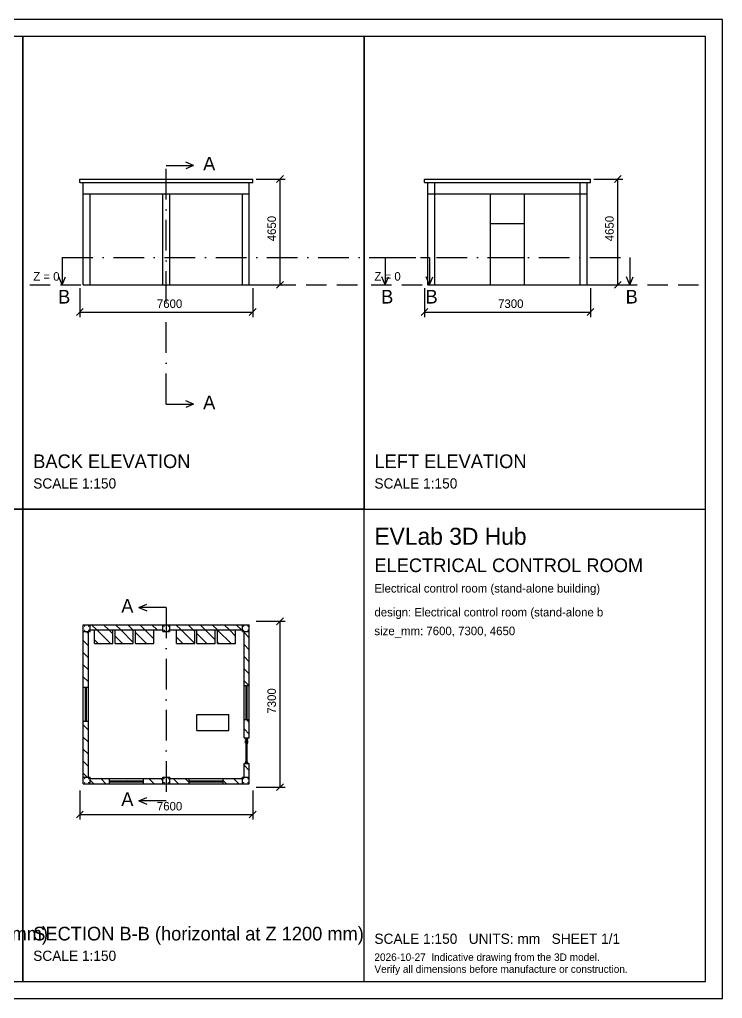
# Model space of a CAD drawing. Extents: x 750 to 62250, y 750 to 43800.
# Drawn here: x 31350 to 62250, y 750 to 43800 of the extents above; entities that cross this region are included whole.
import ezdxf

# ---------------------------------------------------------------- set-up
doc = ezdxf.new("R2010")
doc.units = 0
doc.linetypes.add('DASHDOT', pattern=[2250, 1350, -450, 0, -450])
doc.linetypes.add('DASHED', pattern=[1350, 900, -450])
for name, color, linetype in [('A-CUT', 1, 'CONTINUOUS'), ('A-DIM', 5, 'CONTINUOUS'), ('A-FRAME', 8, 'CONTINUOUS'), ('A-GROUND', 8, 'DASHED'), ('A-HATCH', 3, 'CONTINUOUS'), ('A-SECT', 1, 'DASHDOT'), ('A-TEXT', 7, 'CONTINUOUS'), ('A-VIS', 7, 'CONTINUOUS')]:
    doc.layers.add(name, color=color, linetype=linetype)

msp = doc.modelspace()

# ---------------------------------------------------------------- linework, layer by layer
at = {"layer": 'A-CUT'}
for p, q in [((34150, 14437.5), (34150, 17187.5)), ((34150, 17187.5), (41450, 17187.5)), ((34150, 16887.5), (34450, 16887.5)), ((34198, 17131.5), (34198.154, 17133.061)), ((34198, 17131.5), (34198.154, 17129.939)), ((34198, 16943.5), (34198.154, 16945.061)), ((34198, 16943.5), (34198.154, 16941.939)), ((34198.154, 17133.061), (34198.609, 17134.561)), ((34198.154, 17129.939), (34198.609, 17128.439)), ((34198.154, 16945.061), (34198.609, 16946.561)), ((34198.154, 16941.939), (34198.609, 16940.439)), ((34198.609, 17134.561), (34199.348, 17135.945)), ((34198.609, 17128.439), (34199.348, 17127.055)), ((34198.609, 16946.561), (34199.348, 16947.945)), ((34198.609, 16940.439), (34199.348, 16939.055)), ((34199.348, 17135.945), (34200.343, 17137.157)), ((34199.348, 17127.055), (34200.343, 17125.843)), ((34199.348, 16947.945), (34200.343, 16949.157)), ((34199.348, 16939.055), (34200.343, 16937.843)), ((34200.343, 17137.157), (34201.555, 17138.152)), ((34200.343, 17125.843), (34201.555, 17124.848)), ((34200.343, 16949.157), (34201.555, 16950.152)), ((34200.343, 16937.843), (34201.555, 16936.848)), ((34201.555, 17138.152), (34202.939, 17138.891)), ((34201.555, 17124.848), (34202.939, 17124.109)), ((34201.555, 16950.152), (34202.939, 16950.891)), ((34201.555, 16936.848), (34202.939, 16936.109)), ((34202.939, 17138.891), (34204.439, 17139.346)), ((34202.939, 17124.109), (34204.439, 17123.654)), ((34202.939, 16950.891), (34204.439, 16951.346)), ((34202.939, 16936.109), (34204.439, 16935.654)), ((34204.439, 17139.346), (34206, 17139.5)), ((34204.439, 17123.654), (34206, 17123.5)), ((34204.439, 16951.346), (34206, 16951.5)), ((34204.439, 16935.654), (34206, 16935.5)), ((34206, 17139.5), (34207.561, 17139.346)), ((34206, 17123.5), (34207.561, 17123.654)), ((34206, 16951.5), (34207.561, 16951.346)), ((34206, 16935.5), (34207.561, 16935.654)), ((34207.561, 17139.346), (34209.061, 17138.891)), ((34207.561, 17123.654), (34209.061, 17124.109)), ((34207.561, 16951.346), (34209.061, 16950.891)), ((34207.561, 16935.654), (34209.061, 16936.109)), ((34209.061, 17138.891), (34210.445, 17138.152)), ((34209.061, 17124.109), (34210.445, 17124.848)), ((34209.061, 16950.891), (34210.445, 16950.152)), ((34209.061, 16936.109), (34210.445, 16936.848)), ((34210.445, 17138.152), (34211.657, 17137.157)), ((34210.445, 17124.848), (34211.657, 17125.843)), ((34210.445, 16950.152), (34211.657, 16949.157)), ((34210.445, 16936.848), (34211.657, 16937.843)), ((34211.657, 17137.157), (34212.652, 17135.945)), ((34211.657, 17125.843), (34212.652, 17127.055)), ((34211.657, 16949.157), (34212.652, 16947.945)), ((34211.657, 16937.843), (34212.652, 16939.055)), ((34212.652, 17135.945), (34213.391, 17134.561)), ((34212.652, 17127.055), (34213.391, 17128.439)), ((34212.652, 16947.945), (34213.391, 16946.561)), ((34212.652, 16939.055), (34213.391, 16940.439)), ((34213.391, 17134.561), (34213.846, 17133.061)), ((34213.391, 17128.439), (34213.846, 17129.939)), ((34213.391, 16946.561), (34213.846, 16945.061)), ((34213.391, 16940.439), (34213.846, 16941.939)), ((34213.846, 17133.061), (34214, 17131.5)), ((34213.846, 17129.939), (34214, 17131.5)), ((34213.846, 16945.061), (34214, 16943.5)), ((34213.846, 16941.939), (34214, 16943.5)), ((34380, 14437.5), (34380, 16887.5)), ((34386, 17131.5), (34386.154, 17133.061)), ((34386, 17131.5), (34386.154, 17129.939)), ((34386, 16943.5), (34386.154, 16945.061)), ((34386, 16943.5), (34386.154, 16941.939)), ((34386.154, 17133.061), (34386.609, 17134.561)), ((34386.154, 17129.939), (34386.609, 17128.439)), ((34386.154, 16945.061), (34386.609, 16946.561)), ((34386.154, 16941.939), (34386.609, 16940.439)), ((34386.609, 17134.561), (34387.348, 17135.945)), ((34386.609, 17128.439), (34387.348, 17127.055)), ((34386.609, 16946.561), (34387.348, 16947.945)), ((34386.609, 16940.439), (34387.348, 16939.055)), ((34387.348, 17135.945), (34388.343, 17137.157)), ((34387.348, 17127.055), (34388.343, 17125.843)), ((34387.348, 16947.945), (34388.343, 16949.157)), ((34387.348, 16939.055), (34388.343, 16937.843)), ((34388.343, 17137.157), (34389.555, 17138.152)), ((34388.343, 17125.843), (34389.555, 17124.848)), ((34388.343, 16949.157), (34389.555, 16950.152)), ((34388.343, 16937.843), (34389.555, 16936.848)), ((34389.555, 17138.152), (34390.939, 17138.891)), ((34389.555, 17124.848), (34390.939, 17124.109)), ((34389.555, 16950.152), (34390.939, 16950.891)), ((34389.555, 16936.848), (34390.939, 16936.109)), ((34390.939, 17138.891), (34392.439, 17139.346)), ((34390.939, 17124.109), (34392.439, 17123.654)), ((34390.939, 16950.891), (34392.439, 16951.346)), ((34390.939, 16936.109), (34392.439, 16935.654)), ((34392.439, 17139.346), (34394, 17139.5)), ((34392.439, 17123.654), (34394, 17123.5)), ((34392.439, 16951.346), (34394, 16951.5)), ((34392.439, 16935.654), (34394, 16935.5)), ((34394, 17139.5), (34395.561, 17139.346)), ((34394, 17123.5), (34395.561, 17123.654)), ((34394, 16951.5), (34395.561, 16951.346)), ((34394, 16935.5), (34395.561, 16935.654)), ((34395.561, 17139.346), (34397.061, 17138.891)), ((34395.561, 17123.654), (34397.061, 17124.109)), ((34395.561, 16951.346), (34397.061, 16950.891)), ((34395.561, 16935.654), (34397.061, 16936.109)), ((34397.061, 17138.891), (34398.445, 17138.152)), ((34397.061, 17124.109), (34398.445, 17124.848)), ((34397.061, 16950.891), (34398.445, 16950.152)), ((34397.061, 16936.109), (34398.445, 16936.848)), ((34398.445, 17138.152), (34399.657, 17137.157)), ((34398.445, 17124.848), (34399.657, 17125.843)), ((34398.445, 16950.152), (34399.657, 16949.157)), ((34398.445, 16936.848), (34399.657, 16937.843)), ((34399.657, 17137.157), (34400.652, 17135.945)), ((34399.657, 17125.843), (34400.652, 17127.055)), ((34399.657, 16949.157), (34400.652, 16947.945)), ((34399.657, 16937.843), (34400.652, 16939.055)), ((34400.652, 17135.945), (34401.391, 17134.561)), ((34400.652, 17127.055), (34401.391, 17128.439)), ((34400.652, 16947.945), (34401.391, 16946.561)), ((34400.652, 16939.055), (34401.391, 16940.439)), ((34401.391, 17134.561), (34401.846, 17133.061)), ((34401.391, 17128.439), (34401.846, 17129.939)), ((34401.391, 16946.561), (34401.846, 16945.061)), ((34401.391, 16940.439), (34401.846, 16941.939)), ((34401.846, 17133.061), (34402, 17131.5)), ((34401.846, 17129.939), (34402, 17131.5)), ((34401.846, 16945.061), (34402, 16943.5)), ((34401.846, 16941.939), (34402, 16943.5)), ((34450, 16887.5), (34450, 17187.5)), ((34450, 16957.5), (37650, 16957.5)), ((34650, 16357.5), (34650, 16957.5)), ((35450, 16357.5), (35450, 16957.5)), ((35550, 16357.5), (35550, 16957.5)), ((36350, 16357.5), (36350, 16957.5)), ((36450, 16357.5), (36450, 16957.5)), ((37250, 16357.5), (37250, 16957.5)), ((37650, 16887.5), (37650, 17187.5)), ((37650, 16887.5), (37950, 16887.5)), ((37698, 17131.5), (37698.154, 17133.061)), ((37698, 17131.5), (37698.154, 17129.939)), ((37698, 16943.5), (37698.154, 16945.061)), ((37698, 16943.5), (37698.154, 16941.939)), ((37698.154, 17133.061), (37698.609, 17134.561)), ((37698.154, 17129.939), (37698.609, 17128.439)), ((37698.154, 16945.061), (37698.609, 16946.561)), ((37698.154, 16941.939), (37698.609, 16940.439)), ((37698.609, 17134.561), (37699.348, 17135.945)), ((37698.609, 17128.439), (37699.348, 17127.055)), ((37698.609, 16946.561), (37699.348, 16947.945)), ((37698.609, 16940.439), (37699.348, 16939.055)), ((37699.348, 17135.945), (37700.343, 17137.157)), ((37699.348, 17127.055), (37700.343, 17125.843)), ((37699.348, 16947.945), (37700.343, 16949.157)), ((37699.348, 16939.055), (37700.343, 16937.843)), ((37700.343, 17137.157), (37701.555, 17138.152)), ((37700.343, 17125.843), (37701.555, 17124.848)), ((37700.343, 16949.157), (37701.555, 16950.152)), ((37700.343, 16937.843), (37701.555, 16936.848)), ((37701.555, 17138.152), (37702.939, 17138.891)), ((37701.555, 17124.848), (37702.939, 17124.109)), ((37701.555, 16950.152), (37702.939, 16950.891)), ((37701.555, 16936.848), (37702.939, 16936.109)), ((37702.939, 17138.891), (37704.439, 17139.346)), ((37702.939, 17124.109), (37704.439, 17123.654)), ((37702.939, 16950.891), (37704.439, 16951.346)), ((37702.939, 16936.109), (37704.439, 16935.654)), ((37704.439, 17139.346), (37706, 17139.5)), ((37704.439, 17123.654), (37706, 17123.5)), ((37704.439, 16951.346), (37706, 16951.5)), ((37704.439, 16935.654), (37706, 16935.5)), ((37706, 17139.5), (37707.561, 17139.346)), ((37706, 17123.5), (37707.561, 17123.654)), ((37706, 16951.5), (37707.561, 16951.346)), ((37706, 16935.5), (37707.561, 16935.654)), ((37707.561, 17139.346), (37709.061, 17138.891)), ((37707.561, 17123.654), (37709.061, 17124.109)), ((37707.561, 16951.346), (37709.061, 16950.891)), ((37707.561, 16935.654), (37709.061, 16936.109)), ((37709.061, 17138.891), (37710.445, 17138.152)), ((37709.061, 17124.109), (37710.445, 17124.848)), ((37709.061, 16950.891), (37710.445, 16950.152)), ((37709.061, 16936.109), (37710.445, 16936.848)), ((37710.445, 17138.152), (37711.657, 17137.157)), ((37710.445, 17124.848), (37711.657, 17125.843)), ((37710.445, 16950.152), (37711.657, 16949.157)), ((37710.445, 16936.848), (37711.657, 16937.843)), ((37711.657, 17137.157), (37712.652, 17135.945)), ((37711.657, 17125.843), (37712.652, 17127.055)), ((37711.657, 16949.157), (37712.652, 16947.945)), ((37711.657, 16937.843), (37712.652, 16939.055)), ((37712.652, 17135.945), (37713.391, 17134.561)), ((37712.652, 17127.055), (37713.391, 17128.439)), ((37712.652, 16947.945), (37713.391, 16946.561)), ((37712.652, 16939.055), (37713.391, 16940.439)), ((37713.391, 17134.561), (37713.846, 17133.061)), ((37713.391, 17128.439), (37713.846, 17129.939)), ((37713.391, 16946.561), (37713.846, 16945.061)), ((37713.391, 16940.439), (37713.846, 16941.939)), ((37713.846, 17133.061), (37714, 17131.5)), ((37713.846, 17129.939), (37714, 17131.5)), ((37713.846, 16945.061), (37714, 16943.5)), ((37713.846, 16941.939), (37714, 16943.5)), ((37886, 17131.5), (37886.154, 17133.061)), ((37886, 17131.5), (37886.154, 17129.939)), ((37886, 16943.5), (37886.154, 16945.061)), ((37886, 16943.5), (37886.154, 16941.939)), ((37886.154, 17133.061), (37886.609, 17134.561)), ((37886.154, 17129.939), (37886.609, 17128.439)), ((37886.154, 16945.061), (37886.609, 16946.561)), ((37886.154, 16941.939), (37886.609, 16940.439)), ((37886.609, 17134.561), (37887.348, 17135.945)), ((37886.609, 17128.439), (37887.348, 17127.055)), ((37886.609, 16946.561), (37887.348, 16947.945)), ((37886.609, 16940.439), (37887.348, 16939.055)), ((37887.348, 17135.945), (37888.343, 17137.157)), ((37887.348, 17127.055), (37888.343, 17125.843)), ((37887.348, 16947.945), (37888.343, 16949.157)), ((37887.348, 16939.055), (37888.343, 16937.843)), ((37888.343, 17137.157), (37889.555, 17138.152)), ((37888.343, 17125.843), (37889.555, 17124.848)), ((37888.343, 16949.157), (37889.555, 16950.152)), ((37888.343, 16937.843), (37889.555, 16936.848)), ((37889.555, 17138.152), (37890.939, 17138.891)), ((37889.555, 17124.848), (37890.939, 17124.109)), ((37889.555, 16950.152), (37890.939, 16950.891)), ((37889.555, 16936.848), (37890.939, 16936.109)), ((37890.939, 17138.891), (37892.439, 17139.346)), ((37890.939, 17124.109), (37892.439, 17123.654)), ((37890.939, 16950.891), (37892.439, 16951.346)), ((37890.939, 16936.109), (37892.439, 16935.654)), ((37892.439, 17139.346), (37894, 17139.5)), ((37892.439, 17123.654), (37894, 17123.5)), ((37892.439, 16951.346), (37894, 16951.5)), ((37892.439, 16935.654), (37894, 16935.5)), ((37894, 17139.5), (37895.561, 17139.346)), ((37894, 17123.5), (37895.561, 17123.654)), ((37894, 16951.5), (37895.561, 16951.346)), ((37894, 16935.5), (37895.561, 16935.654)), ((37895.561, 17139.346), (37897.061, 17138.891)), ((37895.561, 17123.654), (37897.061, 17124.109)), ((37895.561, 16951.346), (37897.061, 16950.891)), ((37895.561, 16935.654), (37897.061, 16936.109)), ((37897.061, 17138.891), (37898.445, 17138.152)), ((37897.061, 17124.109), (37898.445, 17124.848)), ((37897.061, 16950.891), (37898.445, 16950.152)), ((37897.061, 16936.109), (37898.445, 16936.848)), ((37898.445, 17138.152), (37899.657, 17137.157)), ((37898.445, 17124.848), (37899.657, 17125.843)), ((37898.445, 16950.152), (37899.657, 16949.157)), ((37898.445, 16936.848), (37899.657, 16937.843)), ((37899.657, 17137.157), (37900.652, 17135.945)), ((37899.657, 17125.843), (37900.652, 17127.055)), ((37899.657, 16949.157), (37900.652, 16947.945)), ((37899.657, 16937.843), (37900.652, 16939.055)), ((37900.652, 17135.945), (37901.391, 17134.561)), ((37900.652, 17127.055), (37901.391, 17128.439)), ((37900.652, 16947.945), (37901.391, 16946.561)), ((37900.652, 16939.055), (37901.391, 16940.439)), ((37901.391, 17134.561), (37901.846, 17133.061)), ((37901.391, 17128.439), (37901.846, 17129.939)), ((37901.391, 16946.561), (37901.846, 16945.061)), ((37901.391, 16940.439), (37901.846, 16941.939)), ((37901.846, 17133.061), (37902, 17131.5)), ((37901.846, 17129.939), (37902, 17131.5)), ((37901.846, 16945.061), (37902, 16943.5)), ((37901.846, 16941.939), (37902, 16943.5)), ((37950, 16887.5), (37950, 17187.5)), ((37950, 16957.5), (41150, 16957.5)), ((38250, 16357.5), (38250, 16957.5)), ((39050, 16357.5), (39050, 16957.5)), ((39150, 16357.5), (39150, 16957.5)), ((39950, 16357.5), (39950, 16957.5)), ((40050, 16357.5), (40050, 16957.5)), ((40850, 16357.5), (40850, 16957.5)), ((41150, 16887.5), (41150, 17187.5)), ((41150, 16887.5), (41450, 16887.5)), ((41198, 17131.5), (41198.154, 17133.061)), ((41198, 17131.5), (41198.154, 17129.939)), ((41198, 16943.5), (41198.154, 16945.061)), ((41198, 16943.5), (41198.154, 16941.939)), ((41198.154, 17133.061), (41198.609, 17134.561)), ((41198.154, 17129.939), (41198.609, 17128.439)), ((41198.154, 16945.061), (41198.609, 16946.561)), ((41198.154, 16941.939), (41198.609, 16940.439)), ((41198.609, 17134.561), (41199.348, 17135.945)), ((41198.609, 17128.439), (41199.348, 17127.055)), ((41198.609, 16946.561), (41199.348, 16947.945)), ((41198.609, 16940.439), (41199.348, 16939.055)), ((41199.348, 17135.945), (41200.343, 17137.157)), ((41199.348, 17127.055), (41200.343, 17125.843)), ((41199.348, 16947.945), (41200.343, 16949.157)), ((41199.348, 16939.055), (41200.343, 16937.843)), ((41200.343, 17137.157), (41201.555, 17138.152)), ((41200.343, 17125.843), (41201.555, 17124.848)), ((41200.343, 16949.157), (41201.555, 16950.152)), ((41200.343, 16937.843), (41201.555, 16936.848)), ((41201.555, 17138.152), (41202.939, 17138.891)), ((41201.555, 17124.848), (41202.939, 17124.109)), ((41201.555, 16950.152), (41202.939, 16950.891)), ((41201.555, 16936.848), (41202.939, 16936.109)), ((41202.939, 17138.891), (41204.439, 17139.346)), ((41202.939, 17124.109), (41204.439, 17123.654)), ((41202.939, 16950.891), (41204.439, 16951.346)), ((41202.939, 16936.109), (41204.439, 16935.654)), ((41204.439, 17139.346), (41206, 17139.5)), ((41204.439, 17123.654), (41206, 17123.5)), ((41204.439, 16951.346), (41206, 16951.5)), ((41204.439, 16935.654), (41206, 16935.5)), ((41206, 17139.5), (41207.561, 17139.346)), ((41206, 17123.5), (41207.561, 17123.654)), ((41206, 16951.5), (41207.561, 16951.346)), ((41206, 16935.5), (41207.561, 16935.654)), ((41207.561, 17139.346), (41209.061, 17138.891)), ((41207.561, 17123.654), (41209.061, 17124.109)), ((41207.561, 16951.346), (41209.061, 16950.891)), ((41207.561, 16935.654), (41209.061, 16936.109)), ((41209.061, 17138.891), (41210.445, 17138.152)), ((41209.061, 17124.109), (41210.445, 17124.848)), ((41209.061, 16950.891), (41210.445, 16950.152)), ((41209.061, 16936.109), (41210.445, 16936.848)), ((41210.445, 17138.152), (41211.657, 17137.157)), ((41210.445, 17124.848), (41211.657, 17125.843)), ((41210.445, 16950.152), (41211.657, 16949.157)), ((41210.445, 16936.848), (41211.657, 16937.843)), ((41211.657, 17137.157), (41212.652, 17135.945)), ((41211.657, 17125.843), (41212.652, 17127.055)), ((41211.657, 16949.157), (41212.652, 16947.945)), ((41211.657, 16937.843), (41212.652, 16939.055)), ((41212.652, 17135.945), (41213.391, 17134.561)), ((41212.652, 17127.055), (41213.391, 17128.439)), ((41212.652, 16947.945), (41213.391, 16946.561)), ((41212.652, 16939.055), (41213.391, 16940.439)), ((41213.391, 17134.561), (41213.846, 17133.061)), ((41213.391, 17128.439), (41213.846, 17129.939)), ((41213.391, 16946.561), (41213.846, 16945.061)), ((41213.391, 16940.439), (41213.846, 16941.939)), ((41213.846, 17133.061), (41214, 17131.5)), ((41213.846, 17129.939), (41214, 17131.5)), ((41213.846, 16945.061), (41214, 16943.5)), ((41213.846, 16941.939), (41214, 16943.5)), ((41220, 14517.5), (41220, 16887.5)), ((41386, 17131.5), (41386.154, 17133.061)), ((41386, 17131.5), (41386.154, 17129.939)), ((41386, 16943.5), (41386.154, 16945.061)), ((41386, 16943.5), (41386.154, 16941.939)), ((41386.154, 17133.061), (41386.609, 17134.561)), ((41386.154, 17129.939), (41386.609, 17128.439)), ((41386.154, 16945.061), (41386.609, 16946.561)), ((41386.154, 16941.939), (41386.609, 16940.439)), ((41386.609, 17134.561), (41387.348, 17135.945)), ((41386.609, 17128.439), (41387.348, 17127.055)), ((41386.609, 16946.561), (41387.348, 16947.945)), ((41386.609, 16940.439), (41387.348, 16939.055)), ((41387.348, 17135.945), (41388.343, 17137.157)), ((41387.348, 17127.055), (41388.343, 17125.843)), ((41387.348, 16947.945), (41388.343, 16949.157)), ((41387.348, 16939.055), (41388.343, 16937.843)), ((41388.343, 17137.157), (41389.555, 17138.152)), ((41388.343, 17125.843), (41389.555, 17124.848)), ((41388.343, 16949.157), (41389.555, 16950.152)), ((41388.343, 16937.843), (41389.555, 16936.848)), ((41389.555, 17138.152), (41390.939, 17138.891)), ((41389.555, 17124.848), (41390.939, 17124.109)), ((41389.555, 16950.152), (41390.939, 16950.891)), ((41389.555, 16936.848), (41390.939, 16936.109)), ((41390.939, 17138.891), (41392.439, 17139.346)), ((41390.939, 17124.109), (41392.439, 17123.654)), ((41390.939, 16950.891), (41392.439, 16951.346)), ((41390.939, 16936.109), (41392.439, 16935.654)), ((41392.439, 17139.346), (41394, 17139.5)), ((41392.439, 17123.654), (41394, 17123.5)), ((41392.439, 16951.346), (41394, 16951.5)), ((41392.439, 16935.654), (41394, 16935.5)), ((41394, 17139.5), (41395.561, 17139.346)), ((41394, 17123.5), (41395.561, 17123.654)), ((41394, 16951.5), (41395.561, 16951.346)), ((41394, 16935.5), (41395.561, 16935.654)), ((41395.561, 17139.346), (41397.061, 17138.891)), ((41395.561, 17123.654), (41397.061, 17124.109)), ((41395.561, 16951.346), (41397.061, 16950.891)), ((41395.561, 16935.654), (41397.061, 16936.109)), ((41397.061, 17138.891), (41398.445, 17138.152)), ((41397.061, 17124.109), (41398.445, 17124.848)), ((41397.061, 16950.891), (41398.445, 16950.152)), ((41397.061, 16936.109), (41398.445, 16936.848)), ((41398.445, 17138.152), (41399.657, 17137.157)), ((41398.445, 17124.848), (41399.657, 17125.843)), ((41398.445, 16950.152), (41399.657, 16949.157)), ((41398.445, 16936.848), (41399.657, 16937.843)), ((41399.657, 17137.157), (41400.652, 17135.945)), ((41399.657, 17125.843), (41400.652, 17127.055)), ((41399.657, 16949.157), (41400.652, 16947.945)), ((41399.657, 16937.843), (41400.652, 16939.055)), ((41400.652, 17135.945), (41401.391, 17134.561)), ((41400.652, 17127.055), (41401.391, 17128.439)), ((41400.652, 16947.945), (41401.391, 16946.561)), ((41400.652, 16939.055), (41401.391, 16940.439)), ((41401.391, 17134.561), (41401.846, 17133.061)), ((41401.391, 17128.439), (41401.846, 17129.939)), ((41401.391, 16946.561), (41401.846, 16945.061)), ((41401.391, 16940.439), (41401.846, 16941.939)), ((41401.846, 17133.061), (41402, 17131.5)), ((41401.846, 17129.939), (41402, 17131.5)), ((41401.846, 16945.061), (41402, 16943.5)), ((41401.846, 16941.939), (41402, 16943.5)), ((41450, 14517.5), (41450, 17187.5)), ((34650, 16357.5), (35450, 16357.5)), ((35550, 16357.5), (36350, 16357.5)), ((36450, 16357.5), (37250, 16357.5)), ((38250, 16357.5), (39050, 16357.5)), ((39150, 16357.5), (39950, 16357.5)), ((40050, 16357.5), (40850, 16357.5)), ((34150, 14437.5), (34380, 14437.5)), ((34242, 12937.5), (34242, 14437.5)), ((34288, 12937.5), (34288, 14437.5)), ((41220, 14517.5), (41450, 14517.5)), ((41312, 13017.5), (41312, 14517.5)), ((41358, 13017.5), (41358, 14517.5)), ((34150, 10187.5), (34150, 12937.5)), ((34150, 12937.5), (34380, 12937.5)), ((34380, 10487.5), (34380, 12937.5)), ((41220, 12217.5), (41220, 13017.5)), ((41220, 13017.5), (41450, 13017.5)), ((41450, 12217.5), (41450, 13017.5)), ((41220, 12217.5), (41450, 12217.5)), ((41285, 12157.5), (41285, 12217.5)), ((41285, 12157.5), (41385, 12157.5)), ((41297.5, 12139.5), (41297.5, 12157.5)), ((41297.5, 12139.5), (41312.5, 12139.5)), ((41312.5, 11147.5), (41312.5, 12157.5)), ((41312.5, 12152.5), (41357.5, 12152.5)), ((41357.5, 11152.5), (41357.5, 12152.5)), ((41385, 12157.5), (41385, 12217.5)), ((41220, 11087.5), (41450, 11087.5)), ((41220, 10487.5), (41220, 11087.5)), ((41285, 11147.5), (41385, 11147.5)), ((41285, 11087.5), (41285, 11147.5)), ((41297.5, 11165.5), (41312.5, 11165.5)), ((41297.5, 11147.5), (41297.5, 11165.5)), ((41312.5, 11152.5), (41357.5, 11152.5)), ((41385, 11087.5), (41385, 11147.5)), ((41450, 10187.5), (41450, 11087.5)), ((34150, 10487.5), (34450, 10487.5)), ((34198, 10431.5), (34198.154, 10433.061)), ((34198, 10431.5), (34198.154, 10429.939)), ((34198.154, 10433.061), (34198.609, 10434.561)), ((34198.154, 10429.939), (34198.609, 10428.439)), ((34198.609, 10434.561), (34199.348, 10435.945)), ((34198.609, 10428.439), (34199.348, 10427.055)), ((34199.348, 10435.945), (34200.343, 10437.157)), ((34199.348, 10427.055), (34200.343, 10425.843)), ((34200.343, 10437.157), (34201.555, 10438.152)), ((34200.343, 10425.843), (34201.555, 10424.848)), ((34201.555, 10438.152), (34202.939, 10438.891)), ((34201.555, 10424.848), (34202.939, 10424.109)), ((34202.939, 10438.891), (34204.439, 10439.346)), ((34202.939, 10424.109), (34204.439, 10423.654)), ((34204.439, 10439.346), (34206, 10439.5)), ((34204.439, 10423.654), (34206, 10423.5)), ((34206, 10439.5), (34207.561, 10439.346)), ((34206, 10423.5), (34207.561, 10423.654)), ((34207.561, 10439.346), (34209.061, 10438.891)), ((34207.561, 10423.654), (34209.061, 10424.109)), ((34209.061, 10438.891), (34210.445, 10438.152)), ((34209.061, 10424.109), (34210.445, 10424.848)), ((34210.445, 10438.152), (34211.657, 10437.157)), ((34210.445, 10424.848), (34211.657, 10425.843)), ((34211.657, 10437.157), (34212.652, 10435.945)), ((34211.657, 10425.843), (34212.652, 10427.055)), ((34212.652, 10435.945), (34213.391, 10434.561)), ((34212.652, 10427.055), (34213.391, 10428.439)), ((34213.391, 10434.561), (34213.846, 10433.061)), ((34213.391, 10428.439), (34213.846, 10429.939)), ((34213.846, 10433.061), (34214, 10431.5)), ((34213.846, 10429.939), (34214, 10431.5)), ((34386, 10431.5), (34386.154, 10433.061)), ((34386, 10431.5), (34386.154, 10429.939)), ((34386.154, 10433.061), (34386.609, 10434.561)), ((34386.154, 10429.939), (34386.609, 10428.439)), ((34386.609, 10434.561), (34387.348, 10435.945)), ((34386.609, 10428.439), (34387.348, 10427.055)), ((34387.348, 10435.945), (34388.343, 10437.157)), ((34387.348, 10427.055), (34388.343, 10425.843)), ((34388.343, 10437.157), (34389.555, 10438.152)), ((34388.343, 10425.843), (34389.555, 10424.848)), ((34389.555, 10438.152), (34390.939, 10438.891)), ((34389.555, 10424.848), (34390.939, 10424.109)), ((34390.939, 10438.891), (34392.439, 10439.346)), ((34390.939, 10424.109), (34392.439, 10423.654)), ((34392.439, 10439.346), (34394, 10439.5)), ((34392.439, 10423.654), (34394, 10423.5)), ((34394, 10439.5), (34395.561, 10439.346)), ((34394, 10423.5), (34395.561, 10423.654)), ((34395.561, 10439.346), (34397.061, 10438.891)), ((34395.561, 10423.654), (34397.061, 10424.109)), ((34397.061, 10438.891), (34398.445, 10438.152)), ((34397.061, 10424.109), (34398.445, 10424.848)), ((34398.445, 10438.152), (34399.657, 10437.157)), ((34398.445, 10424.848), (34399.657, 10425.843)), ((34399.657, 10437.157), (34400.652, 10435.945)), ((34399.657, 10425.843), (34400.652, 10427.055)), ((34400.652, 10435.945), (34401.391, 10434.561)), ((34400.652, 10427.055), (34401.391, 10428.439)), ((34401.391, 10434.561), (34401.846, 10433.061)), ((34401.391, 10428.439), (34401.846, 10429.939)), ((34401.846, 10433.061), (34402, 10431.5)), ((34401.846, 10429.939), (34402, 10431.5)), ((34450, 10187.5), (34450, 10487.5)), ((34450, 10417.5), (35300, 10417.5)), ((35300, 10187.5), (35300, 10417.5)), ((36800, 10417.5), (37650, 10417.5)), ((36800, 10187.5), (36800, 10417.5)), ((37650, 10487.5), (37950, 10487.5)), ((37650, 10187.5), (37650, 10487.5)), ((37698, 10431.5), (37698.154, 10433.061)), ((37698, 10431.5), (37698.154, 10429.939)), ((37698.154, 10433.061), (37698.609, 10434.561)), ((37698.154, 10429.939), (37698.609, 10428.439)), ((37698.609, 10434.561), (37699.348, 10435.945)), ((37698.609, 10428.439), (37699.348, 10427.055)), ((37699.348, 10435.945), (37700.343, 10437.157)), ((37699.348, 10427.055), (37700.343, 10425.843)), ((37700.343, 10437.157), (37701.555, 10438.152)), ((37700.343, 10425.843), (37701.555, 10424.848)), ((37701.555, 10438.152), (37702.939, 10438.891)), ((37701.555, 10424.848), (37702.939, 10424.109)), ((37702.939, 10438.891), (37704.439, 10439.346)), ((37702.939, 10424.109), (37704.439, 10423.654)), ((37704.439, 10439.346), (37706, 10439.5)), ((37704.439, 10423.654), (37706, 10423.5)), ((37706, 10439.5), (37707.561, 10439.346)), ((37706, 10423.5), (37707.561, 10423.654)), ((37707.561, 10439.346), (37709.061, 10438.891)), ((37707.561, 10423.654), (37709.061, 10424.109)), ((37709.061, 10438.891), (37710.445, 10438.152)), ((37709.061, 10424.109), (37710.445, 10424.848)), ((37710.445, 10438.152), (37711.657, 10437.157)), ((37710.445, 10424.848), (37711.657, 10425.843)), ((37711.657, 10437.157), (37712.652, 10435.945)), ((37711.657, 10425.843), (37712.652, 10427.055)), ((37712.652, 10435.945), (37713.391, 10434.561)), ((37712.652, 10427.055), (37713.391, 10428.439)), ((37713.391, 10434.561), (37713.846, 10433.061)), ((37713.391, 10428.439), (37713.846, 10429.939)), ((37713.846, 10433.061), (37714, 10431.5)), ((37713.846, 10429.939), (37714, 10431.5)), ((37886, 10431.5), (37886.154, 10433.061)), ((37886, 10431.5), (37886.154, 10429.939)), ((37886.154, 10433.061), (37886.609, 10434.561)), ((37886.154, 10429.939), (37886.609, 10428.439)), ((37886.609, 10434.561), (37887.348, 10435.945)), ((37886.609, 10428.439), (37887.348, 10427.055)), ((37887.348, 10435.945), (37888.343, 10437.157)), ((37887.348, 10427.055), (37888.343, 10425.843)), ((37888.343, 10437.157), (37889.555, 10438.152)), ((37888.343, 10425.843), (37889.555, 10424.848)), ((37889.555, 10438.152), (37890.939, 10438.891)), ((37889.555, 10424.848), (37890.939, 10424.109)), ((37890.939, 10438.891), (37892.439, 10439.346)), ((37890.939, 10424.109), (37892.439, 10423.654)), ((37892.439, 10439.346), (37894, 10439.5)), ((37892.439, 10423.654), (37894, 10423.5)), ((37894, 10439.5), (37895.561, 10439.346)), ((37894, 10423.5), (37895.561, 10423.654)), ((37895.561, 10439.346), (37897.061, 10438.891)), ((37895.561, 10423.654), (37897.061, 10424.109)), ((37897.061, 10438.891), (37898.445, 10438.152)), ((37897.061, 10424.109), (37898.445, 10424.848)), ((37898.445, 10438.152), (37899.657, 10437.157)), ((37898.445, 10424.848), (37899.657, 10425.843)), ((37899.657, 10437.157), (37900.652, 10435.945)), ((37899.657, 10425.843), (37900.652, 10427.055)), ((37900.652, 10435.945), (37901.391, 10434.561)), ((37900.652, 10427.055), (37901.391, 10428.439)), ((37901.391, 10434.561), (37901.846, 10433.061)), ((37901.391, 10428.439), (37901.846, 10429.939)), ((37901.846, 10433.061), (37902, 10431.5)), ((37901.846, 10429.939), (37902, 10431.5)), ((37950, 10187.5), (37950, 10487.5)), ((37950, 10417.5), (38800, 10417.5)), ((38800, 10187.5), (38800, 10417.5)), ((40300, 10417.5), (41150, 10417.5)), ((40300, 10187.5), (40300, 10417.5)), ((41150, 10487.5), (41450, 10487.5)), ((41150, 10187.5), (41150, 10487.5)), ((41198, 10431.5), (41198.154, 10433.061)), ((41198, 10431.5), (41198.154, 10429.939)), ((41198.154, 10433.061), (41198.609, 10434.561)), ((41198.154, 10429.939), (41198.609, 10428.439)), ((41198.609, 10434.561), (41199.348, 10435.945)), ((41198.609, 10428.439), (41199.348, 10427.055)), ((41199.348, 10435.945), (41200.343, 10437.157)), ((41199.348, 10427.055), (41200.343, 10425.843)), ((41200.343, 10437.157), (41201.555, 10438.152)), ((41200.343, 10425.843), (41201.555, 10424.848)), ((41201.555, 10438.152), (41202.939, 10438.891)), ((41201.555, 10424.848), (41202.939, 10424.109)), ((41202.939, 10438.891), (41204.439, 10439.346)), ((41202.939, 10424.109), (41204.439, 10423.654)), ((41204.439, 10439.346), (41206, 10439.5)), ((41204.439, 10423.654), (41206, 10423.5)), ((41206, 10439.5), (41207.561, 10439.346)), ((41206, 10423.5), (41207.561, 10423.654)), ((41207.561, 10439.346), (41209.061, 10438.891)), ((41207.561, 10423.654), (41209.061, 10424.109)), ((41209.061, 10438.891), (41210.445, 10438.152)), ((41209.061, 10424.109), (41210.445, 10424.848)), ((41210.445, 10438.152), (41211.657, 10437.157)), ((41210.445, 10424.848), (41211.657, 10425.843)), ((41211.657, 10437.157), (41212.652, 10435.945)), ((41211.657, 10425.843), (41212.652, 10427.055)), ((41212.652, 10435.945), (41213.391, 10434.561)), ((41212.652, 10427.055), (41213.391, 10428.439)), ((41213.391, 10434.561), (41213.846, 10433.061)), ((41213.391, 10428.439), (41213.846, 10429.939)), ((41213.846, 10433.061), (41214, 10431.5)), ((41213.846, 10429.939), (41214, 10431.5)), ((41386, 10431.5), (41386.154, 10433.061)), ((41386, 10431.5), (41386.154, 10429.939)), ((41386.154, 10433.061), (41386.609, 10434.561)), ((41386.154, 10429.939), (41386.609, 10428.439)), ((41386.609, 10434.561), (41387.348, 10435.945)), ((41386.609, 10428.439), (41387.348, 10427.055)), ((41387.348, 10435.945), (41388.343, 10437.157)), ((41387.348, 10427.055), (41388.343, 10425.843)), ((41388.343, 10437.157), (41389.555, 10438.152)), ((41388.343, 10425.843), (41389.555, 10424.848)), ((41389.555, 10438.152), (41390.939, 10438.891)), ((41389.555, 10424.848), (41390.939, 10424.109)), ((41390.939, 10438.891), (41392.439, 10439.346)), ((41390.939, 10424.109), (41392.439, 10423.654)), ((41392.439, 10439.346), (41394, 10439.5)), ((41392.439, 10423.654), (41394, 10423.5)), ((41394, 10439.5), (41395.561, 10439.346)), ((41394, 10423.5), (41395.561, 10423.654)), ((41395.561, 10439.346), (41397.061, 10438.891)), ((41395.561, 10423.654), (41397.061, 10424.109)), ((41397.061, 10438.891), (41398.445, 10438.152)), ((41397.061, 10424.109), (41398.445, 10424.848)), ((41398.445, 10438.152), (41399.657, 10437.157)), ((41398.445, 10424.848), (41399.657, 10425.843)), ((41399.657, 10437.157), (41400.652, 10435.945)), ((41399.657, 10425.843), (41400.652, 10427.055)), ((41400.652, 10435.945), (41401.391, 10434.561)), ((41400.652, 10427.055), (41401.391, 10428.439)), ((41401.391, 10434.561), (41401.846, 10433.061)), ((41401.391, 10428.439), (41401.846, 10429.939)), ((41401.846, 10433.061), (41402, 10431.5)), ((41401.846, 10429.939), (41402, 10431.5)), ((34150, 10187.5), (35300, 10187.5)), ((34198, 10243.5), (34198.154, 10245.061)), ((34198, 10243.5), (34198.154, 10241.939)), ((34198.154, 10245.061), (34198.609, 10246.561)), ((34198.154, 10241.939), (34198.609, 10240.439)), ((34198.609, 10246.561), (34199.348, 10247.945)), ((34198.609, 10240.439), (34199.348, 10239.055)), ((34199.348, 10247.945), (34200.343, 10249.157)), ((34199.348, 10239.055), (34200.343, 10237.843)), ((34200.343, 10249.157), (34201.555, 10250.152)), ((34200.343, 10237.843), (34201.555, 10236.848)), ((34201.555, 10250.152), (34202.939, 10250.891)), ((34201.555, 10236.848), (34202.939, 10236.109)), ((34202.939, 10250.891), (34204.439, 10251.346)), ((34202.939, 10236.109), (34204.439, 10235.654)), ((34204.439, 10251.346), (34206, 10251.5)), ((34204.439, 10235.654), (34206, 10235.5)), ((34206, 10251.5), (34207.561, 10251.346)), ((34206, 10235.5), (34207.561, 10235.654)), ((34207.561, 10251.346), (34209.061, 10250.891)), ((34207.561, 10235.654), (34209.061, 10236.109)), ((34209.061, 10250.891), (34210.445, 10250.152)), ((34209.061, 10236.109), (34210.445, 10236.848)), ((34210.445, 10250.152), (34211.657, 10249.157)), ((34210.445, 10236.848), (34211.657, 10237.843)), ((34211.657, 10249.157), (34212.652, 10247.945)), ((34211.657, 10237.843), (34212.652, 10239.055)), ((34212.652, 10247.945), (34213.391, 10246.561)), ((34212.652, 10239.055), (34213.391, 10240.439)), ((34213.391, 10246.561), (34213.846, 10245.061)), ((34213.391, 10240.439), (34213.846, 10241.939)), ((34213.846, 10245.061), (34214, 10243.5)), ((34213.846, 10241.939), (34214, 10243.5)), ((34386, 10243.5), (34386.154, 10245.061)), ((34386, 10243.5), (34386.154, 10241.939)), ((34386.154, 10245.061), (34386.609, 10246.561)), ((34386.154, 10241.939), (34386.609, 10240.439)), ((34386.609, 10246.561), (34387.348, 10247.945)), ((34386.609, 10240.439), (34387.348, 10239.055)), ((34387.348, 10247.945), (34388.343, 10249.157)), ((34387.348, 10239.055), (34388.343, 10237.843)), ((34388.343, 10249.157), (34389.555, 10250.152)), ((34388.343, 10237.843), (34389.555, 10236.848)), ((34389.555, 10250.152), (34390.939, 10250.891)), ((34389.555, 10236.848), (34390.939, 10236.109)), ((34390.939, 10250.891), (34392.439, 10251.346)), ((34390.939, 10236.109), (34392.439, 10235.654)), ((34392.439, 10251.346), (34394, 10251.5)), ((34392.439, 10235.654), (34394, 10235.5)), ((34394, 10251.5), (34395.561, 10251.346)), ((34394, 10235.5), (34395.561, 10235.654)), ((34395.561, 10251.346), (34397.061, 10250.891)), ((34395.561, 10235.654), (34397.061, 10236.109)), ((34397.061, 10250.891), (34398.445, 10250.152)), ((34397.061, 10236.109), (34398.445, 10236.848)), ((34398.445, 10250.152), (34399.657, 10249.157)), ((34398.445, 10236.848), (34399.657, 10237.843)), ((34399.657, 10249.157), (34400.652, 10247.945)), ((34399.657, 10237.843), (34400.652, 10239.055)), ((34400.652, 10247.945), (34401.391, 10246.561)), ((34400.652, 10239.055), (34401.391, 10240.439)), ((34401.391, 10246.561), (34401.846, 10245.061)), ((34401.391, 10240.439), (34401.846, 10241.939)), ((34401.846, 10245.061), (34402, 10243.5)), ((34401.846, 10241.939), (34402, 10243.5)), ((35300, 10325.5), (36800, 10325.5)), ((35300, 10279.5), (36800, 10279.5)), ((36800, 10187.5), (38800, 10187.5)), ((37698, 10243.5), (37698.154, 10245.061)), ((37698, 10243.5), (37698.154, 10241.939)), ((37698.154, 10245.061), (37698.609, 10246.561)), ((37698.154, 10241.939), (37698.609, 10240.439)), ((37698.609, 10246.561), (37699.348, 10247.945)), ((37698.609, 10240.439), (37699.348, 10239.055)), ((37699.348, 10247.945), (37700.343, 10249.157)), ((37699.348, 10239.055), (37700.343, 10237.843)), ((37700.343, 10249.157), (37701.555, 10250.152)), ((37700.343, 10237.843), (37701.555, 10236.848)), ((37701.555, 10250.152), (37702.939, 10250.891)), ((37701.555, 10236.848), (37702.939, 10236.109)), ((37702.939, 10250.891), (37704.439, 10251.346)), ((37702.939, 10236.109), (37704.439, 10235.654)), ((37704.439, 10251.346), (37706, 10251.5)), ((37704.439, 10235.654), (37706, 10235.5)), ((37706, 10251.5), (37707.561, 10251.346)), ((37706, 10235.5), (37707.561, 10235.654)), ((37707.561, 10251.346), (37709.061, 10250.891)), ((37707.561, 10235.654), (37709.061, 10236.109)), ((37709.061, 10250.891), (37710.445, 10250.152)), ((37709.061, 10236.109), (37710.445, 10236.848)), ((37710.445, 10250.152), (37711.657, 10249.157)), ((37710.445, 10236.848), (37711.657, 10237.843)), ((37711.657, 10249.157), (37712.652, 10247.945)), ((37711.657, 10237.843), (37712.652, 10239.055)), ((37712.652, 10247.945), (37713.391, 10246.561)), ((37712.652, 10239.055), (37713.391, 10240.439)), ((37713.391, 10246.561), (37713.846, 10245.061)), ((37713.391, 10240.439), (37713.846, 10241.939)), ((37713.846, 10245.061), (37714, 10243.5)), ((37713.846, 10241.939), (37714, 10243.5)), ((37886, 10243.5), (37886.154, 10245.061)), ((37886, 10243.5), (37886.154, 10241.939)), ((37886.154, 10245.061), (37886.609, 10246.561)), ((37886.154, 10241.939), (37886.609, 10240.439)), ((37886.609, 10246.561), (37887.348, 10247.945)), ((37886.609, 10240.439), (37887.348, 10239.055)), ((37887.348, 10247.945), (37888.343, 10249.157)), ((37887.348, 10239.055), (37888.343, 10237.843)), ((37888.343, 10249.157), (37889.555, 10250.152)), ((37888.343, 10237.843), (37889.555, 10236.848)), ((37889.555, 10250.152), (37890.939, 10250.891)), ((37889.555, 10236.848), (37890.939, 10236.109)), ((37890.939, 10250.891), (37892.439, 10251.346)), ((37890.939, 10236.109), (37892.439, 10235.654)), ((37892.439, 10251.346), (37894, 10251.5)), ((37892.439, 10235.654), (37894, 10235.5)), ((37894, 10251.5), (37895.561, 10251.346)), ((37894, 10235.5), (37895.561, 10235.654)), ((37895.561, 10251.346), (37897.061, 10250.891)), ((37895.561, 10235.654), (37897.061, 10236.109)), ((37897.061, 10250.891), (37898.445, 10250.152)), ((37897.061, 10236.109), (37898.445, 10236.848)), ((37898.445, 10250.152), (37899.657, 10249.157)), ((37898.445, 10236.848), (37899.657, 10237.843)), ((37899.657, 10249.157), (37900.652, 10247.945)), ((37899.657, 10237.843), (37900.652, 10239.055)), ((37900.652, 10247.945), (37901.391, 10246.561)), ((37900.652, 10239.055), (37901.391, 10240.439)), ((37901.391, 10246.561), (37901.846, 10245.061)), ((37901.391, 10240.439), (37901.846, 10241.939)), ((37901.846, 10245.061), (37902, 10243.5)), ((37901.846, 10241.939), (37902, 10243.5)), ((38800, 10325.5), (40300, 10325.5)), ((38800, 10279.5), (40300, 10279.5)), ((40300, 10187.5), (41450, 10187.5)), ((41198, 10243.5), (41198.154, 10245.061)), ((41198, 10243.5), (41198.154, 10241.939)), ((41198.154, 10245.061), (41198.609, 10246.561)), ((41198.154, 10241.939), (41198.609, 10240.439)), ((41198.609, 10246.561), (41199.348, 10247.945)), ((41198.609, 10240.439), (41199.348, 10239.055)), ((41199.348, 10247.945), (41200.343, 10249.157)), ((41199.348, 10239.055), (41200.343, 10237.843)), ((41200.343, 10249.157), (41201.555, 10250.152)), ((41200.343, 10237.843), (41201.555, 10236.848)), ((41201.555, 10250.152), (41202.939, 10250.891)), ((41201.555, 10236.848), (41202.939, 10236.109)), ((41202.939, 10250.891), (41204.439, 10251.346)), ((41202.939, 10236.109), (41204.439, 10235.654)), ((41204.439, 10251.346), (41206, 10251.5)), ((41204.439, 10235.654), (41206, 10235.5)), ((41206, 10251.5), (41207.561, 10251.346)), ((41206, 10235.5), (41207.561, 10235.654)), ((41207.561, 10251.346), (41209.061, 10250.891)), ((41207.561, 10235.654), (41209.061, 10236.109)), ((41209.061, 10250.891), (41210.445, 10250.152)), ((41209.061, 10236.109), (41210.445, 10236.848)), ((41210.445, 10250.152), (41211.657, 10249.157)), ((41210.445, 10236.848), (41211.657, 10237.843)), ((41211.657, 10249.157), (41212.652, 10247.945)), ((41211.657, 10237.843), (41212.652, 10239.055)), ((41212.652, 10247.945), (41213.391, 10246.561)), ((41212.652, 10239.055), (41213.391, 10240.439)), ((41213.391, 10246.561), (41213.846, 10245.061)), ((41213.391, 10240.439), (41213.846, 10241.939)), ((41213.846, 10245.061), (41214, 10243.5)), ((41213.846, 10241.939), (41214, 10243.5)), ((41386, 10243.5), (41386.154, 10245.061)), ((41386, 10243.5), (41386.154, 10241.939)), ((41386.154, 10245.061), (41386.609, 10246.561)), ((41386.154, 10241.939), (41386.609, 10240.439)), ((41386.609, 10246.561), (41387.348, 10247.945)), ((41386.609, 10240.439), (41387.348, 10239.055)), ((41387.348, 10247.945), (41388.343, 10249.157)), ((41387.348, 10239.055), (41388.343, 10237.843)), ((41388.343, 10249.157), (41389.555, 10250.152)), ((41388.343, 10237.843), (41389.555, 10236.848)), ((41389.555, 10250.152), (41390.939, 10250.891)), ((41389.555, 10236.848), (41390.939, 10236.109)), ((41390.939, 10250.891), (41392.439, 10251.346)), ((41390.939, 10236.109), (41392.439, 10235.654)), ((41392.439, 10251.346), (41394, 10251.5)), ((41392.439, 10235.654), (41394, 10235.5)), ((41394, 10251.5), (41395.561, 10251.346)), ((41394, 10235.5), (41395.561, 10235.654)), ((41395.561, 10251.346), (41397.061, 10250.891)), ((41395.561, 10235.654), (41397.061, 10236.109)), ((41397.061, 10250.891), (41398.445, 10250.152)), ((41397.061, 10236.109), (41398.445, 10236.848)), ((41398.445, 10250.152), (41399.657, 10249.157)), ((41398.445, 10236.848), (41399.657, 10237.843)), ((41399.657, 10249.157), (41400.652, 10247.945)), ((41399.657, 10237.843), (41400.652, 10239.055)), ((41400.652, 10247.945), (41401.391, 10246.561)), ((41400.652, 10239.055), (41401.391, 10240.439)), ((41401.391, 10246.561), (41401.846, 10245.061)), ((41401.391, 10240.439), (41401.846, 10241.939)), ((41401.846, 10245.061), (41402, 10243.5)), ((41401.846, 10241.939), (41402, 10243.5))]:
    msp.add_line(p, q, dxfattribs=at)
at = {"layer": 'A-DIM'}
for p, q in [((41750, 36787.5), (43025, 36787.5)), ((42650, 36637.5), (42950, 36937.5)), ((42800, 32137.5), (42800, 36787.5)), ((56600, 36787.5), (57875, 36787.5)), ((57500, 36637.5), (57800, 36937.5)), ((57650, 32137.5), (57650, 36787.5)), ((42650, 31987.5), (42950, 32287.5)), ((57500, 31987.5), (57800, 32287.5)), ((34000, 31987.5), (34000, 30712.5)), ((41600, 31987.5), (41600, 30712.5)), ((41750, 32137.5), (43025, 32137.5)), ((49150, 31987.5), (49150, 30712.5)), ((56450, 31987.5), (56450, 30712.5)), ((56600, 32137.5), (57875, 32137.5)), ((33850, 30787.5), (34150, 31087.5)), ((41450, 30787.5), (41750, 31087.5)), ((49000, 30787.5), (49300, 31087.5)), ((56300, 30787.5), (56600, 31087.5)), ((34000, 30937.5), (41600, 30937.5)), ((49150, 30937.5), (56450, 30937.5)), ((41750, 17337.5), (43025, 17337.5)), ((42650, 17187.5), (42950, 17487.5)), ((42800, 10037.5), (42800, 17337.5)), ((41750, 10037.5), (43025, 10037.5)), ((42650, 9887.5), (42950, 10187.5)), ((34000, 9887.5), (34000, 8612.5)), ((41600, 9887.5), (41600, 8612.5)), ((33850, 8687.5), (34150, 8987.5)), ((34000, 8837.5), (41600, 8837.5)), ((41450, 8687.5), (41750, 8987.5))]:
    msp.add_line(p, q, dxfattribs=at)
at = {"layer": 'A-FRAME'}
for p, q in [((62250, 43800), (750, 43800)), ((62250, 750), (62250, 43800)), ((61500, 43050), (1500, 43050)), ((31500, 43050), (16500, 43050)), ((31500, 22275), (31500, 43050)), ((46500, 43050), (31500, 43050)), ((31500, 43050), (31500, 22275)), ((46500, 22275), (46500, 43050)), ((61500, 43050), (46500, 43050)), ((46500, 43050), (46500, 22275)), ((61500, 1500), (61500, 43050)), ((61500, 22275), (61500, 43050)), ((16500, 22275), (31500, 22275)), ((31500, 22275), (16500, 22275)), ((31500, 22275), (46500, 22275)), ((31500, 1500), (31500, 22275)), ((46500, 22275), (31500, 22275)), ((31500, 22275), (31500, 1500)), ((46500, 22275), (61500, 22275)), ((46500, 1500), (46500, 22275)), ((1500, 1500), (61500, 1500)), ((16500, 1500), (31500, 1500)), ((31500, 1500), (46500, 1500)), ((750, 750), (62250, 750))]:
    msp.add_line(p, q, dxfattribs=at)
at = {"layer": 'A-GROUND'}
for p, q in [((31800, 32137.5), (46200, 32137.5)), ((46800, 32137.5), (61200, 32137.5))]:
    msp.add_line(p, q, dxfattribs=at)
at = {"layer": 'A-HATCH'}
for p, q in [((34380, 16789.481), (34281.981, 16887.5)), ((34742.311, 16957.5), (34512.311, 17187.5)), ((35342.311, 16357.5), (34742.311, 16957.5)), ((35272.641, 16957.5), (35042.641, 17187.5)), ((35450, 16780.141), (35272.641, 16957.5)), ((35802.971, 16957.5), (35572.971, 17187.5)), ((36350, 16410.471), (35802.971, 16957.5)), ((36333.301, 16957.5), (36103.301, 17187.5)), ((36350, 16940.801), (36333.301, 16957.5)), ((36933.301, 16357.5), (36450, 16840.801)), ((36863.631, 16957.5), (36633.631, 17187.5)), ((37250, 16571.131), (36863.631, 16957.5)), ((37393.961, 16957.5), (37163.961, 17187.5)), ((38454.621, 16957.5), (38224.621, 17187.5)), ((39050, 16362.121), (38454.621, 16957.5)), ((38984.951, 16957.5), (38754.951, 17187.5)), ((39050, 16892.451), (38984.951, 16957.5)), ((39584.951, 16357.5), (39150, 16792.451)), ((39515.281, 16957.5), (39285.281, 17187.5)), ((39950, 16522.781), (39515.281, 16957.5)), ((40045.611, 16957.5), (39815.611, 17187.5)), ((40645.611, 16357.5), (40050, 16953.111)), ((40575.942, 16957.5), (40345.942, 17187.5)), ((40850, 16683.442), (40575.942, 16957.5)), ((41106.272, 16957.5), (40876.272, 17187.5)), ((41450, 16613.772), (41220, 16843.772)), ((34380, 16259.15), (34150, 16489.15)), ((34811.981, 16357.5), (34650, 16519.481)), ((35872.641, 16357.5), (35550, 16680.141)), ((38524.291, 16357.5), (38250, 16631.791)), ((40115.281, 16357.5), (40050, 16422.781)), ((34380, 15728.82), (34150, 15958.82)), ((41450, 16083.442), (41220, 16313.442)), ((41450, 15553.111), (41220, 15783.111)), ((34380, 15198.49), (34150, 15428.49)), ((41450, 15022.781), (41220, 15252.781)), ((34380, 14668.16), (34150, 14898.16)), ((41424.951, 14517.5), (41220, 14722.451)), ((34288, 14229.83), (34242, 14275.83)), ((41358, 14054.121), (41312, 14100.121)), ((34288, 13699.5), (34242, 13745.5)), ((41358, 13523.791), (41312, 13569.791)), ((34288, 13169.17), (34242, 13215.17)), ((41333.961, 13017.5), (41312, 13039.461)), ((41450, 12901.461), (41333.961, 13017.5)), ((34380, 12546.84), (34150, 12776.84)), ((41450, 12371.131), (41220, 12601.131)), ((34380, 12016.51), (34150, 12246.51)), ((34380, 11486.18), (34150, 11716.18)), ((41357.5, 11933.301), (41312.5, 11978.301)), ((41357.5, 11402.971), (41312.5, 11447.971)), ((34380, 10955.85), (34150, 11185.85)), ((41450, 10780.141), (41220, 11010.141)), ((34318.019, 10487.5), (34150, 10655.519)), ((34618.019, 10187.5), (34450, 10355.519)), ((35148.35, 10187.5), (34918.35, 10417.5)), ((37269.67, 10187.5), (37039.67, 10417.5)), ((37650, 10337.5), (37570, 10417.5)), ((38330.33, 10187.5), (38100.33, 10417.5)), ((38800, 10248.16), (38630.66, 10417.5)), ((40451.65, 10187.5), (40300, 10339.15)), ((40981.981, 10187.5), (40751.981, 10417.5)), ((35586.68, 10279.5), (35540.68, 10325.5)), ((36117.01, 10279.5), (36071.01, 10325.5)), ((36647.34, 10279.5), (36601.34, 10325.5)), ((39298.99, 10279.5), (39252.99, 10325.5)), ((39829.32, 10279.5), (39783.32, 10325.5))]:
    msp.add_line(p, q, dxfattribs=at)
at = {"layer": 'A-SECT'}
for p, q in [((39000, 37387.5), (38654.602, 37533.532)), ((37800, 26887.5), (37800, 37387.5)), ((37800, 37387.5), (39000, 37387.5)), ((39000, 37387.5), (38654.602, 37241.468)), ((33223.64, 33337.5), (49376.36, 33337.5)), ((33223.64, 33337.5), (33223.64, 32137.5)), ((47425, 33337.5), (58175, 33337.5)), ((47425, 33337.5), (47425, 32137.5)), ((49376.36, 33337.5), (49376.36, 32137.5)), ((58175, 33337.5), (58175, 32137.5)), ((33223.64, 32137.5), (33077.608, 32482.898)), ((33223.64, 32137.5), (33369.672, 32482.898)), ((47425, 32137.5), (47278.968, 32482.898)), ((47425, 32137.5), (47571.032, 32482.898)), ((49376.36, 32137.5), (49230.328, 32482.898)), ((49376.36, 32137.5), (49522.392, 32482.898)), ((58175, 32137.5), (58028.968, 32482.898)), ((58175, 32137.5), (58321.032, 32482.898)), ((37800, 26887.5), (39000, 26887.5)), ((39000, 26887.5), (38654.602, 27033.532)), ((39000, 26887.5), (38654.602, 26741.468)), ((36600, 17937.5), (36945.398, 18083.532)), ((37800, 17937.5), (36600, 17937.5)), ((36600, 17937.5), (36945.398, 17791.468)), ((37800, 17937.5), (37800, 9437.5)), ((36600, 9437.5), (36945.398, 9583.532)), ((37800, 9437.5), (36600, 9437.5)), ((36600, 9437.5), (36945.398, 9291.468))]:
    msp.add_line(p, q, dxfattribs=at)
at = {"layer": 'A-VIS'}
for p, q in [((34000, 36637.5), (34000, 36787.5)), ((34000, 36787.5), (41600, 36787.5)), ((34000, 36637.5), (41600, 36637.5)), ((34150, 32137.5), (34150, 36635.492)), ((37800, 36137.5), (37800, 36637.5)), ((41450, 32137.5), (41450, 36635.492)), ((41600, 36637.5), (41600, 36787.5)), ((49150, 36787.5), (56450, 36787.5)), ((49150, 36637.5), (49150, 36787.5)), ((49150, 36637.5), (56450, 36637.5)), ((49300, 32137.5), (49300, 36636.95)), ((49600, 32137.5), (49600, 36637.5)), ((56000, 32137.5), (56000, 36637.5)), ((56300, 32137.5), (56300, 36636.95)), ((56450, 36637.5), (56450, 36787.5)), ((34150, 36137.5), (41450, 36137.5)), ((34450, 32137.5), (34450, 36137.5)), ((37650, 32137.5), (37650, 36137.5)), ((37950, 32137.5), (37950, 36137.5)), ((41150, 32137.5), (41150, 36137.5)), ((49300, 36137.5), (56300, 36137.5)), ((52050, 32137.5), (52050, 36137.5)), ((53550, 32137.5), (53550, 36137.5)), ((52050, 34837.5), (53550, 34837.5)), ((52050, 33337.5), (53550, 33337.5)), ((34150, 32137.5), (41450, 32137.5)), ((49300, 32137.5), (56300, 32137.5)), ((34150, 14437.5), (34380, 14437.5)), ((34150, 12937.5), (34150, 14437.5)), ((34242, 12937.5), (34242, 14437.5)), ((34288, 12937.5), (34288, 14437.5)), ((34380, 12937.5), (34380, 14437.5)), ((41220, 14517.5), (41450, 14517.5)), ((41220, 13017.5), (41220, 14517.5)), ((41312, 13017.5), (41312, 14517.5)), ((41358, 13017.5), (41358, 14517.5)), ((41450, 13017.5), (41450, 14517.5)), ((34150, 12937.5), (34380, 12937.5)), ((39150, 12537.5), (39150, 13237.5)), ((39150, 13237.5), (40550, 13237.5)), ((40550, 12537.5), (40550, 13237.5)), ((41220, 13017.5), (41450, 13017.5)), ((39150, 12537.5), (40550, 12537.5)), ((41279.5, 12092.5), (41306.5, 12092.5)), ((41279.5, 11972.5), (41279.5, 12092.5)), ((41286.5, 12079.439), (41286.5, 12085.561)), ((41286.5, 12074.5), (41306.5, 12074.5)), ((41293.5, 11972.5), (41293.5, 12092.5)), ((41306.5, 12057), (41306.5, 12108)), ((41306.5, 12056.5), (41312.5, 12056.5)), ((41309.5, 12069.5), (41309.5, 12095.5)), ((41309.8, 12080), (41309.8, 12085)), ((41312.5, 12057), (41312.5, 12106.521)), ((41325, 12152.5), (41343.484, 12152.5)), ((41325, 12150.502), (41325, 12152.5)), ((41329, 12152.5), (41329, 12155.253)), ((41329.234, 12149.5), (41338.734, 12149.5)), ((41341, 12152.5), (41341, 12155.253)), ((41357.5, 12057), (41357.5, 12106.521)), ((41357.5, 12056.5), (41363.5, 12056.5)), ((41357.752, 12095.5), (41360.5, 12095.5)), ((41357.752, 12069.5), (41360.5, 12069.5)), ((41360.5, 12069.5), (41360.5, 12095.5)), ((41363.5, 12057), (41363.5, 12108)), ((41363.5, 12090.5), (41390.5, 12090.5)), ((41363.5, 12074.5), (41383.5, 12074.5)), ((41376.5, 11972.5), (41376.5, 12092.5)), ((41383.5, 12079.439), (41383.5, 12085.561)), ((41390.5, 11972.5), (41390.5, 12092.5)), ((41279.5, 11972.5), (41293.5, 11972.5)), ((41376.5, 11972.5), (41390.5, 11972.5)), ((41305.482, 11152.5), (41367, 11152.5)), ((41305.482, 11150.5), (41367, 11150.5)), ((41367, 11150.5), (41367, 11152.5)), ((35300, 10187.5), (35300, 10417.5)), ((35300, 10417.5), (36800, 10417.5)), ((36800, 10187.5), (36800, 10417.5)), ((38800, 10417.5), (40300, 10417.5)), ((38800, 10187.5), (38800, 10417.5)), ((40300, 10187.5), (40300, 10417.5)), ((35300, 10325.5), (36800, 10325.5)), ((35300, 10279.5), (36800, 10279.5)), ((35300, 10187.5), (36800, 10187.5)), ((38800, 10325.5), (40300, 10325.5)), ((38800, 10279.5), (40300, 10279.5)), ((38800, 10187.5), (40300, 10187.5))]:
    msp.add_line(p, q, dxfattribs=at)

# ---------------------------------------------------------------- texts
at = {"layer": 'A-DIM'}
for s, p in [('4650', (42620, 34050)), ('4650', (57470, 34050)), ('7300', (42620, 13275))]:
    msp.add_text(s, height=375, rotation=90, dxfattribs=at).set_placement(p)
for s, p in [('7600', (37387.5, 31117.5)), ('7300', (52387.5, 31117.5)), ('7600', (37387.5, 9017.5))]:
    msp.add_text(s, height=375, dxfattribs=at).set_placement(p)
at = {"layer": 'A-TEXT'}
for s, height, p in [('A', 600, (39420, 37162.5)), ('Z = 0', 375, (31950, 32317.5)), ('Z = 0', 375, (46950, 32317.5)), ('B', 600, (33043.64, 31312.5)), ('B', 600, (47245, 31312.5)), ('B', 600, (49196.36, 31312.5)), ('B', 600, (57995, 31312.5)), ('A', 600, (39420, 26662.5)), ('BACK ELEVATION', 600, (31950, 24075)), ('LEFT ELEVATION', 600, (46950, 24075)), ('SCALE 1:150', 450, (31950, 23175)), ('SCALE 1:150', 450, (46950, 23175)), ('EVLab 3D Hub', 750, (46950, 20700)), ('ELECTRICAL CONTROL ROOM', 600, (46950, 19500)), ('Electrical control room (stand-alone building)', 375, (46950, 18600)), ('A', 600, (35820, 17712.5)), ('design: Electrical control room (stand-alone b', 375, (46950, 17550)), ('size_mm: 7600, 7300, 4650', 375, (46950, 16725)), ('A', 600, (35820, 9212.5)), ('SECTION A-A (plane across X at 3500 mm)', 600, (16950, 3300)), ('SECTION B-B (horizontal at Z 1200 mm)', 600, (31950, 3300)), ('SCALE 1:150   UNITS: mm   SHEET 1/1', 450, (46950, 3150)), ('SCALE 1:150', 450, (31950, 2400)), ('2026-10-27  Indicative drawing from the 3D model.', 330, (46950, 2400)), ('Verify all dimensions before manufacture or construction.', 330, (46950, 1875))]:
    msp.add_text(s, height=height, dxfattribs=at).set_placement(p)

doc.saveas('drawing.dxf')
